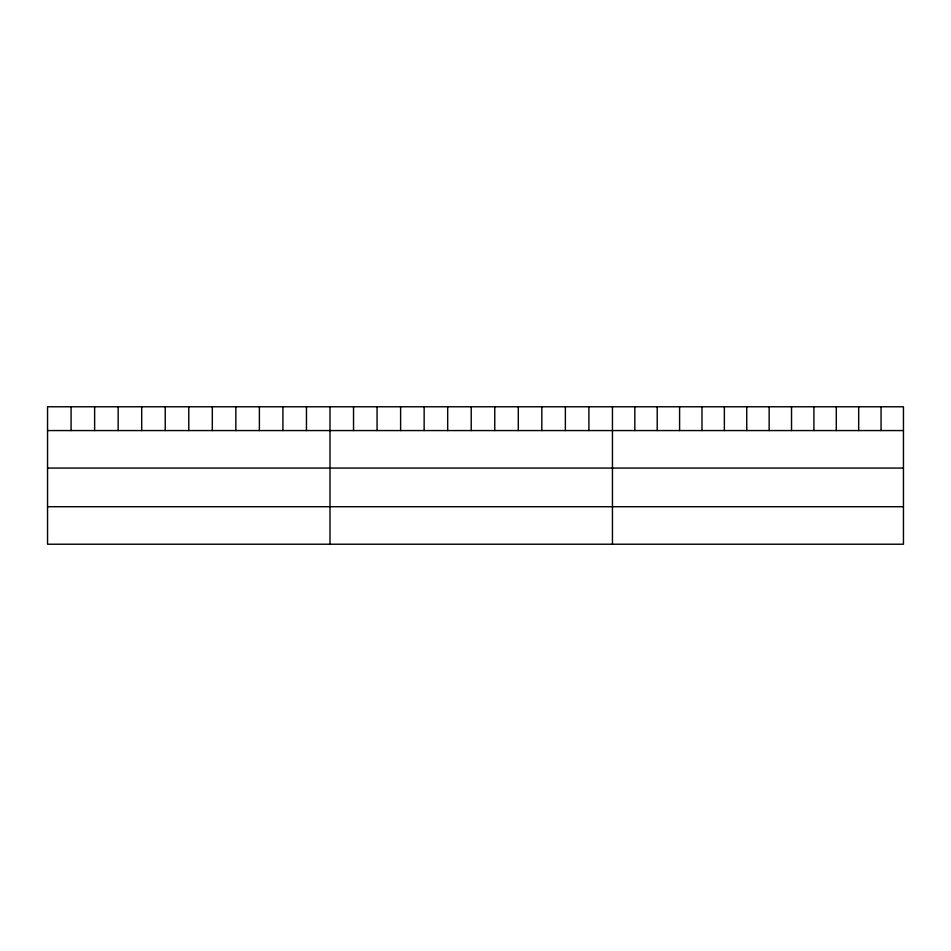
<?xml version="1.0" encoding="UTF-8"?>
<svg xmlns="http://www.w3.org/2000/svg" width="951" height="951" viewBox="0 0 951 951"><rect width="100%" height="100%" fill="white"/><g stroke="black" fill="none" stroke-linecap="round" stroke-linejoin="round"><path stroke-width="1.43" d="M903.45 430.565L903.45 544.222L47.55 544.222L47.55 406.778L903.45 406.778L903.45 430.565L47.55 430.565M47.55 468.07L903.45 468.07M47.55 506.717L903.45 506.717M881.066 406.778L881.066 430.565M858.682 406.778L858.682 430.565M836.298 406.778L836.298 430.565M813.913 406.778L813.913 430.565M791.529 406.778L791.529 430.565M769.145 406.778L769.145 430.565M746.749 406.778L746.749 430.565M724.365 406.778L724.365 430.565M701.981 406.778L701.981 430.565M679.596 406.778L679.596 430.565M657.212 406.778L657.212 430.565M634.828 406.778L634.828 430.565M612.444 406.778L612.444 544.222M588.907 406.778L588.907 430.565M565.37 406.778L565.37 430.565M541.832 406.778L541.832 430.565M518.295 406.778L518.295 430.565M494.758 406.778L494.758 430.565M471.22 406.778L471.22 430.565M447.683 406.778L447.683 430.565M424.146 406.778L424.146 430.565M400.609 406.778L400.609 430.565M377.071 406.778L377.071 430.565M353.534 406.778L353.534 430.565M329.997 406.778L329.997 544.222M306.46 406.778L306.46 430.565M282.923 406.778L282.923 430.565M259.385 406.778L259.385 430.565M235.848 406.778L235.848 430.565M212.311 406.778L212.311 430.565M188.774 406.778L188.774 430.565M165.236 406.778L165.236 430.565M141.699 406.778L141.699 430.565M118.162 406.778L118.162 430.565M94.624 406.778L94.624 430.565M71.087 406.778L71.087 430.565"/></g></svg>
